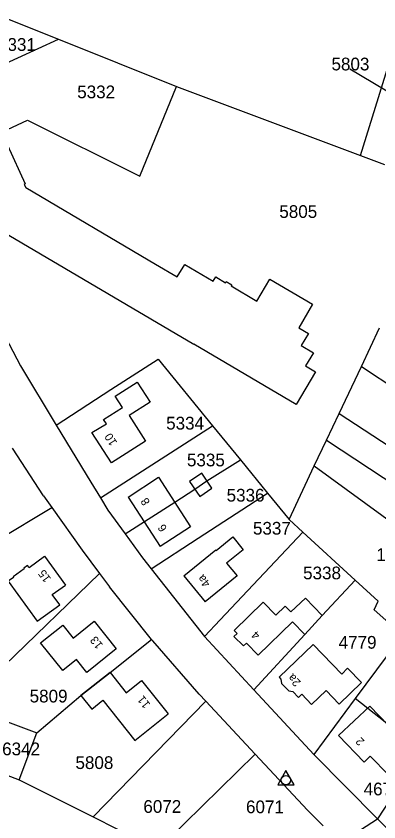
# Model space of a CAD drawing. Extents: x 191922 to 199923, y 328959 to 333350.
# Drawn here: x 196274.9 to 196351.8, y 331427.9 to 331598.8 of the extents above; entities that cross this region are included whole.
import ezdxf

# ---------------------------------------------------------------- set-up
doc = ezdxf.new("R2010")
doc.units = 0
for name, color, linetype in [('bouwvlak', 7, 'Continuous'), ('enkelbestemming', 7, 'Continuous'), ('Level 12', 7, 'Continuous'), ('Level 6', 7, 'Continuous'), ('maatvoering - maximum aantal wooneenheden', 7, 'Continuous'), ('recreatiewoning', 7, 'Continuous')]:
    doc.layers.add(name, color=color, linetype=linetype)

# ---------------------------------------------------------------- blocks, each defined once
blk = doc.blocks.new('DC')
at = {"layer": 'Level 12'}
blk.add_lwpolyline([(-1.73, -1), (1.73, -1), (0, 2), (-1.73, -1)], dxfattribs=at)
blk.add_circle((0, 0), 1, dxfattribs=at)

msp = doc.modelspace()

# ---------------------------------------------------------------- linework, layer by layer
at = {"layer": 'bouwvlak'}
msp.add_line((196345.63, 331587.63), (196355.79, 331581.64), dxfattribs=at)
at = {"layer": 'Level 6'}
for p, q in [((196271.65, 331598.81), (196283.91, 331593.89)), ((196347.93, 331569.23), (196356.42, 331596.81)), ((196247.81, 331577.43), (196283.91, 331593.89)), ((196283.91, 331593.89), (196308.9, 331583.86)), ((196301.17, 331564.89), (196308.9, 331583.86)), ((196308.9, 331583.86), (196347.93, 331569.23)), ((196267.94, 331572.39), (196277.35, 331576.75)), ((196277.35, 331576.75), (196301.17, 331564.89)), ((196347.93, 331569.23), (196352.99, 331567.35)), ((196267.62, 331540.25), (196275.88, 331524.63)), ((196348.1, 331524.49), (196351.96, 331532.67)), ((196295.03, 331519.6), (196305, 331526.08)), ((196305, 331526.08), (196316.56, 331511.9)), ((196275.88, 331524.63), (196283.38, 331512.02)), ((196343.39, 331514.53), (196348.1, 331524.49)), ((196348.1, 331524.49), (196384.45, 331500.61)), ((196283.38, 331512.02), (196295.03, 331519.6)), ((196340.73, 331508.9), (196343.39, 331514.53)), ((196343.39, 331514.53), (196390.81, 331483.47)), ((196283.38, 331512.02), (196290.73, 331500)), ((196292.81, 331496.61), (196316.56, 331511.9)), ((196316.56, 331511.9), (196322.45, 331504.69)), ((196338.13, 331503.4), (196340.73, 331508.9)), ((196340.73, 331508.9), (196387.4, 331477.88)), ((196280.76, 331497.05), (196274.17, 331507.16)), ((196315.37, 331500.27), (196322.45, 331504.69)), ((196322.45, 331504.69), (196328.19, 331497.65)), ((196332.77, 331492.04), (196338.13, 331503.4)), ((196338.13, 331503.4), (196366.29, 331482.84)), ((196290.73, 331500), (196292.81, 331496.61)), ((196312.78, 331498.49), (196315.37, 331500.27)), ((196308.53, 331495.72), (196312.78, 331498.49)), ((196280.76, 331497.05), (196282.48, 331494.61)), ((196292.81, 331496.61), (196294.37, 331494.05)), ((196313.53, 331488.09), (196328.19, 331497.65)), ((196328.19, 331497.65), (196332.77, 331492.04)), ((196298.06, 331488.99), (196308.53, 331495.72)), ((196261.63, 331482.09), (196282.48, 331494.61)), ((196282.48, 331494.61), (196288.89, 331485.52)), ((196294.37, 331494.05), (196298.06, 331488.99)), ((196332.77, 331492.04), (196335.69, 331489.36)), ((196298.06, 331488.99), (196301.73, 331483.95)), ((196303.57, 331481.6), (196313.53, 331488.09)), ((196318.16, 331470.74), (196335.69, 331489.36)), ((196335.69, 331489.36), (196346.76, 331479.21)), ((196288.89, 331485.52), (196292.59, 331480.58)), ((196301.73, 331483.95), (196303.57, 331481.6)), ((196303.57, 331481.6), (196314.84, 331467.21)), ((196272.49, 331461.08), (196292.59, 331480.58)), ((196292.59, 331480.58), (196294.7, 331477.76)), ((196303.65, 331466.6), (196294.7, 331477.76)), ((196339.79, 331471.66), (196346.76, 331479.21)), ((196351.66, 331474.7), (196346.76, 331479.21)), ((196350.84, 331472.91), (196351.66, 331474.7)), ((196355.22, 331469.01), (196350.84, 331472.91)), ((196336.12, 331467.67), (196339.79, 331471.66)), ((196314.84, 331467.21), (196318.16, 331470.74)), ((196325.31, 331455.93), (196336.12, 331467.67)), ((196356.8, 331467.6), (196346.79, 331454.07)), ((196294.83, 331459.59), (196303.65, 331466.6)), ((196303.88, 331466.33), (196303.65, 331466.6)), ((196313.75, 331455.03), (196303.88, 331466.33)), ((196314.84, 331467.21), (196325.31, 331455.93)), ((196288.67, 331454.7), (196294.83, 331459.59)), ((196325.31, 331455.93), (196338.02, 331442.24)), ((196279.31, 331446.82), (196288.67, 331454.7)), ((196313.75, 331455.03), (196315.15, 331453.52)), ((196346.79, 331454.07), (196338.02, 331442.24)), ((196361.14, 331442.68), (196346.79, 331454.07)), ((196291.24, 331428.96), (196315.15, 331453.52)), ((196315.15, 331453.52), (196325.62, 331442.31)), ((196271.33, 331449.79), (196279.31, 331446.82)), ((196275.55, 331436.81), (196279.31, 331446.82)), ((196304.99, 331422.08), (196325.62, 331442.31)), ((196325.62, 331442.31), (196336.71, 331430.42)), ((196351.55, 331428.57), (196338.02, 331442.24)), ((196268.23, 331439.65), (196275.55, 331436.81)), ((196275.55, 331436.81), (196291.24, 331428.96)), ((196354.06, 331432.44), (196351.55, 331428.57)), ((196354.06, 331432.44), (196351.55, 331428.57)), ((196336.71, 331430.42), (196339.99, 331427.06)), ((196291.24, 331428.96), (196304.99, 331422.08)), ((196340.7, 331421.61), (196351.55, 331428.57)), ((196340.7, 331421.61), (196351.55, 331428.57)), ((196351.55, 331428.57), (196367.1, 331412.36))]:
    msp.add_line(p, q, dxfattribs=at)
at = {"layer": 'recreatiewoning'}
for p, q in [((196273.07, 331571.46), (196276.86, 331563.22)), ((196276.86, 331563.22), (196276.66, 331563.13)), ((196276.66, 331563.13), (196276.96, 331562.47)), ((196276.96, 331562.47), (196304.43, 331546.22)), ((196268.78, 331555.07), (196312.56, 331529.26)), ((196304.43, 331546.22), (196309.07, 331543.48)), ((196309.07, 331543.48), (196310.65, 331546.15)), ((196310.65, 331546.15), (196316.68, 331542.58)), ((196316.68, 331542.58), (196317.22, 331543.49)), ((196317.22, 331543.49), (196319.28, 331542.27)), ((196325.96, 331538.36), (196328.72, 331543.04)), ((196328.72, 331543.04), (196337.77, 331537.69)), ((196319.28, 331542.27), (196319.42, 331542.5)), ((196319.42, 331542.5), (196320.62, 331541.79)), ((196320.62, 331541.79), (196320.5, 331541.59)), ((196320.5, 331541.59), (196325.96, 331538.36)), ((196337.77, 331537.69), (196334.82, 331532.71)), ((196334.82, 331532.71), (196336.87, 331531.49)), ((196336.87, 331531.49), (196335.37, 331528.94)), ((196334.26, 331516.47), (196312.56, 331529.26)), ((196335.37, 331528.94), (196337.94, 331527.42)), ((196337.94, 331527.42), (196336.28, 331524.61)), ((196336.28, 331524.61), (196338.35, 331523.38)), ((196338.35, 331523.38), (196334.26, 331516.47)), ((196295.92, 331518.2), (196300.59, 331521.18)), ((196300.59, 331521.18), (196303.3, 331516.93)), ((196297.44, 331515.83), (196295.92, 331518.2)), ((196293.45, 331513.28), (196297.44, 331515.83)), ((196303.3, 331516.93), (196298.86, 331514.09)), ((196298.86, 331514.09), (196302.32, 331508.67)), ((196291, 331510.52), (196294.07, 331512.37)), ((196294.07, 331512.37), (196293.45, 331513.28)), ((196295.14, 331504.08), (196291, 331510.52)), ((196302.32, 331508.67), (196295.14, 331504.08)), ((196314.28, 331501.89), (196311.69, 331500.14)), ((196316.44, 331498.67), (196314.28, 331501.89)), ((196298.64, 331496.8), (196305.13, 331500.99)), ((196305.13, 331500.99), (196311.9, 331490.49)), ((196311.69, 331500.14), (196313.83, 331496.91)), ((196313.83, 331496.91), (196316.44, 331498.67)), ((196298.64, 331496.8), (196305.43, 331486.32)), ((196311.9, 331490.49), (196305.43, 331486.32)), ((196317.32, 331485.49), (196320.83, 331488.36)), ((196320.83, 331488.36), (196323.05, 331485.63)), ((196310.49, 331480.12), (196317.22, 331485.62)), ((196317.22, 331485.62), (196317.32, 331485.49)), ((196323.05, 331485.63), (196319.54, 331482.77)), ((196277.67, 331481.88), (196280.92, 331484.24)), ((196280.92, 331484.24), (196285.36, 331478.13)), ((196319.54, 331482.77), (196321.75, 331480.07)), ((196310.49, 331480.12), (196315.02, 331474.58)), ((196321.75, 331480.07), (196315.02, 331474.58)), ((196321.15, 331468.5), (196327.3, 331474.48)), ((196327.3, 331474.48), (196329.99, 331471.73)), ((196333.18, 331472.43), (196336.27, 331475.35)), ((196336.27, 331475.35), (196339.79, 331471.66)), ((196329.99, 331471.73), (196331.96, 331473.7)), ((196331.96, 331473.7), (196333.18, 331472.43)), ((196339.79, 331471.66), (196336.12, 331467.67)), ((196280.12, 331465.89), (196284.81, 331469.64)), ((196284.81, 331469.64), (196286.99, 331466.91)), ((196286.99, 331466.91), (196291.46, 331470.49)), ((196291.46, 331470.49), (196296.13, 331464.63)), ((196333.53, 331470.34), (196326.26, 331463.25)), ((196336.12, 331467.67), (196333.53, 331470.34)), ((196321.07, 331467.26), (196321.78, 331467.87)), ((196321.78, 331467.87), (196321.15, 331468.5)), ((196284.81, 331460.04), (196280.12, 331465.89)), ((196323.14, 331465.25), (196321.07, 331467.26)), ((196323.77, 331465.8), (196323.14, 331465.25)), ((196326.26, 331463.25), (196323.77, 331465.8)), ((196296.13, 331464.63), (196289.88, 331459.63)), ((196330.67, 331458.64), (196337.89, 331465.57)), ((196337.89, 331465.57), (196343.95, 331459.26)), ((196287.7, 331462.35), (196284.81, 331460.04)), ((196289.88, 331459.63), (196287.7, 331462.35)), ((196294.83, 331459.59), (196288.67, 331454.7)), ((196294.83, 331459.59), (196298.26, 331455.29)), ((196345.19, 331460.55), (196343.95, 331459.26)), ((196345.19, 331460.55), (196348.13, 331457.45)), ((196298.26, 331455.29), (196301.51, 331457.88)), ((196301.51, 331457.88), (196307.13, 331450.82)), ((196330.67, 331458.64), (196331.06, 331458.2)), ((196331.06, 331458.2), (196331.18, 331457.29)), ((196331.18, 331457.29), (196332.7, 331455.72)), ((196348.13, 331457.45), (196343.39, 331452.88)), ((196332.7, 331455.72), (196333.56, 331455.54)), ((196333.56, 331455.54), (196334.81, 331454.3)), ((196337.54, 331452.84), (196340.62, 331455.78)), ((196340.62, 331455.78), (196343.39, 331452.88)), ((196288.67, 331454.7), (196290.96, 331451.83)), ((196334.81, 331454.3), (196335.51, 331454.97)), ((196335.51, 331454.97), (196337.54, 331452.84)), ((196290.96, 331451.83), (196293.31, 331453.7)), ((196293.31, 331453.7), (196300.09, 331445.2)), ((196349.88, 331452.48), (196343.28, 331446.21)), ((196349.88, 331452.48), (196356.71, 331445.39)), ((196300.09, 331445.2), (196307.13, 331450.82)), ((196348.7, 331440.61), (196343.28, 331446.21)), ((196348.7, 331440.61), (196350, 331441.83)), ((196353.87, 331437.87), (196350, 331441.83))]:
    msp.add_line(p, q, dxfattribs=at)
msp.add_lwpolyline([(196277.67, 331481.88), (196277.35, 331482.32), (196276.54, 331481.73), (196276.66, 331481.57), (196274.29, 331479.86), (196274.35, 331479.78), (196273.24, 331478.98), (196279.4, 331470.47), (196284.18, 331473.93), (196282.59, 331476.12), (196285.36, 331478.13)], dxfattribs=at)

# ---------------------------------------------------------------- block references
at = {"layer": 'Level 12'}
msp.add_blockref('DC', (196332.1, 331436.78), dxfattribs=at)

# ---------------------------------------------------------------- texts
at = {"layer": 'enkelbestemming'}
for s, p in [('5331', (196271.08, 331591.44)), ('5803', (196341.77, 331587.3)), ('5332', (196287.87, 331581.39)), ('5805', (196330.71, 331556.01)), ('5334', (196306.72, 331511.13)), ('5335', (196311.13, 331503.32)), ('5336', (196319.54, 331495.85)), ('5337', (196325.12, 331488.84)), ('1113', (196351.25, 331483.24)), ('5338', (196335.75, 331479.36)), ('4779', (196343.28, 331464.64)), ('5809', (196277.79, 331453.24)), ('6342', (196271.96, 331442.04)), ('5808', (196287.5, 331439.13)), ('4673', (196348.58, 331433.54)), ('6072', (196301.89, 331429.83)), ('6071', (196323.65, 331429.75))]:
    msp.add_text(s, height=2.7, dxfattribs=at).set_placement(p)
at = {"layer": 'maatvoering - maximum aantal wooneenheden'}
for s, rotation, p in [('10', 122.7042, (196296.42, 331508.37)), ('8', 122.9109, (196303.37, 331495.75)), ('6', 122.9109, (196307, 331490.15)), ('15', 126.0442, (196282.4, 331479.49)), ('4a', 129.2773, (196316.2, 331478.5)), ('4', 134.3107, (196326.76, 331467.61)), ('13', 128.5435, (196293.44, 331465.43)), ('2a', 133.9053, (196335.38, 331457.61)), ('11', 128.5792, (196303.46, 331452.85)), ('2', 134.0675, (196348.88, 331445.09))]:
    msp.add_text(s, height=1.75, rotation=rotation, dxfattribs=at).set_placement(p)

doc.saveas('drawing.dxf')
